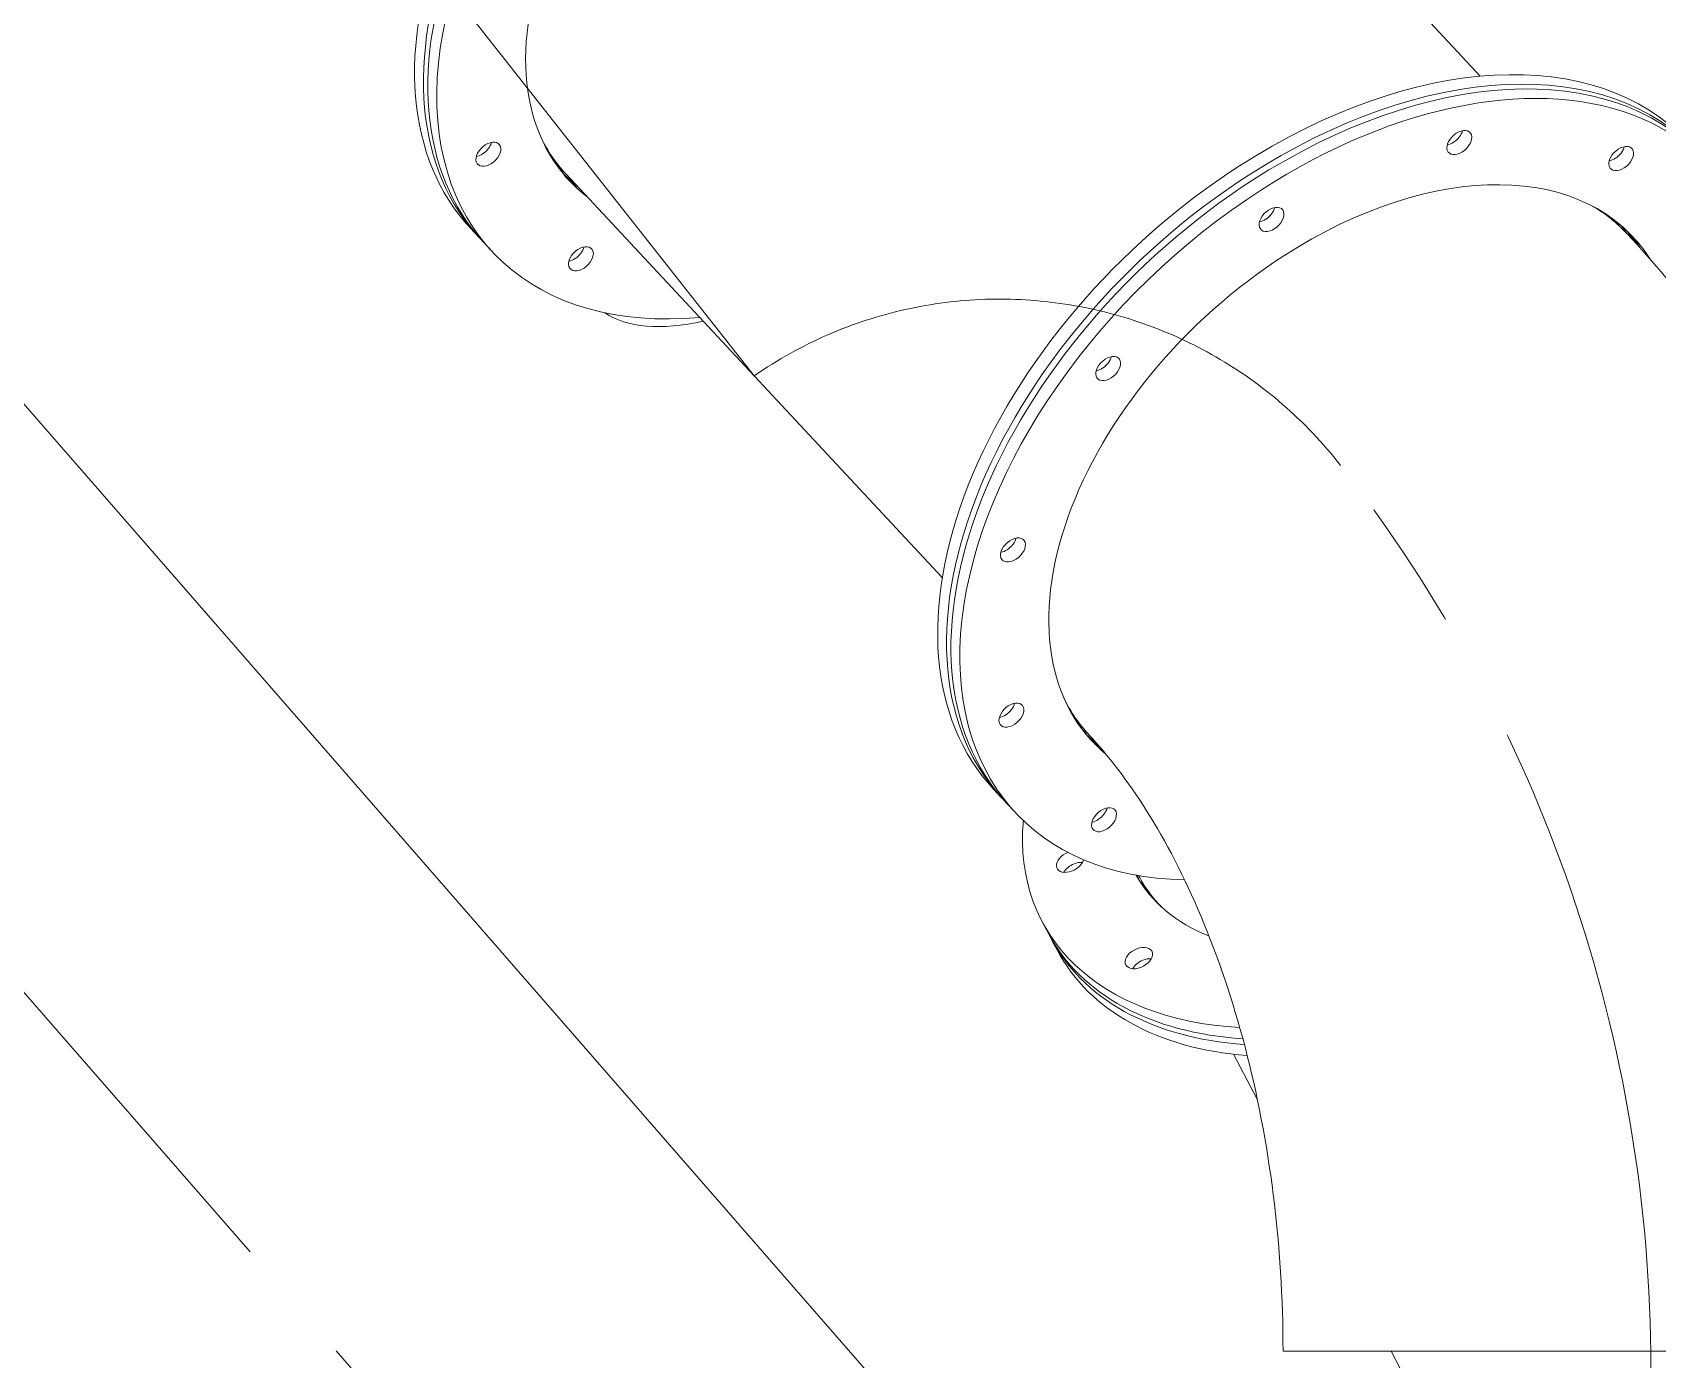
# Model space of a CAD drawing. Header units: inches. Extents: x -350577 to -266477, y -437959 to -377535.
# Drawn here: x -307202 to -306426, y -394050 to -393416 of the extents above; entities that cross this region are included whole.
import ezdxf

# ---------------------------------------------------------------- set-up
doc = ezdxf.new("R2010")
doc.units = ezdxf.units.IN
doc.header["$MEASUREMENT"] = 0
doc.linetypes.add('CENTER', pattern=[2, 1.25, -0.25, 0.25, -0.25])
doc.layers.add('CENTER       (itatec)', color=4, linetype='CENTER', lineweight=9)
doc.layers.add('ORGINAL (itatec)', color=3, linetype='Continuous', lineweight=9)

msp = doc.modelspace()

# ---------------------------------------------------------------- linework, layer by layer
at = {"layer": 'CENTER       (itatec)', "ltscale": 250}
for points in [[(-304979.7, -397738.8), (-304979.7, -396671.55, 0.173563), (-305126.84, -396260.45), (-307539.72, -393491.48, -0.071776), (-307615.04, -393374.87), (-308230.98, -392068.08), (-309404.04, -390275.3, -0.100144), (-309725.5, -389470), (-310519.64, -386675.45), (-310739.31, -385902.42, 0.252098), (-311567.89, -385049.25), (-313670.67, -384418.72)], [(-306429.31, -394816.5), (-306429.31, -394054.02, 0.167061), (-306577.41, -393623.14, 0.397737), (-306857.18, -393580.41), (-308163.28, -391922.05, -0.062572), (-308266.17, -391751.23), (-308870.04, -388197.96)]]:
    msp.add_lwpolyline(points, format="xyb", dxfattribs=at)
at = {"layer": 'ORGINAL (itatec)', "extrusion": (0, 1, 0)}
for p, q in [((-306510.67, -393437.36), (-306643.06, -393295.35)), ((-306604.81, -394283.53), (-307341.35, -393438.29)), ((-306767.41, -393676.71), (-306946.96, -393484.12)), ((-306992.71, -393509.81), (-306988.48, -393514.35)), ((-306986.37, -393516.62), (-306982.14, -393521.16)), ((-306743.08, -393777.59), (-306738.85, -393782.13)), ((-306736.74, -393784.4), (-306732.51, -393788.94)), ((-306719.69, -393841.13), (-306716.8, -393846.59)), ((-306715.35, -393849.32), (-306712.45, -393854.78)), ((-306617.09, -393925.71), (-306628.44, -393904.32)), ((-306253.81, -394046.02), (-306604.81, -394046.02)), ((-306549.02, -394054.02), (-306553.26, -394046.02))]:
    msp.add_line(p, q, dxfattribs=at)
at = {"layer": 'ORGINAL (itatec)'}
for centre, major_axis, ratio, start_param, end_param in [((-306827.04, -393355.36), (-165.67, -154.45), 0.631206, -1.848991, 0), ((-306822.81, -393359.9), (-165.67, -154.45), 0.631206, -1.848991, 0.007919), ((-306820.7, -393362.17), (-165.67, -154.45), 0.631206, -1.848991, 0), ((-306816.47, -393366.71), (-165.67, -154.45), 0.631206, -1.848991, 0.684343), ((-306577.41, -393623.14), (165.67, 154.45), 0.631206, 0, 1.292601), ((-306573.18, -393627.68), (165.67, 154.45), 0.631206, -0.01085, 1.292601), ((-306571.07, -393629.95), (165.67, 154.45), 0.631206, 0, 1.292601), ((-306566.83, -393634.49), (165.67, 154.45), 0.631206, -0.743826, 1.292601), ((-306524.9, -393464.49), (5.12, 4.77), 0.631206, -1.848991, -0.77843), ((-306988.29, -393470.07), (5.12, 4.77), 0.631206, -1.848991, -0.77843), ((-306524.9, -393464.49), (5.12, 4.77), 0.631206, -2.363162, -1.848991), ((-306447.65, -393472.13), (5.12, 4.77), 0.631206, -1.848991, -0.77843), ((-306988.29, -393470.07), (5.12, 4.77), 0.631206, -2.363162, -1.848991), ((-306447.65, -393472.13), (5.12, 4.77), 0.631206, -2.363162, -1.848991), ((-306803.43, -393401.54), (-142.76, -130.62), 0.385623, -0.583181, -0.576385), ((-306577.41, -393623.14), (-165.67, -154.45), 0.631206, -1.848991, 0), ((-306573.18, -393627.68), (-165.67, -154.45), 0.631206, -1.848991, 0.01085), ((-306571.07, -393629.95), (-165.67, -154.45), 0.631206, -1.848991, 0), ((-306566.83, -393634.49), (-165.67, -154.45), 0.631206, -1.848991, 0.580944), ((-306614.52, -393501.18), (5.12, 4.77), 0.631206, -1.848991, -0.77843), ((-306614.52, -393501.18), (5.12, 4.77), 0.631206, -2.363162, -1.848991), ((-306944.11, -393519.99), (5.12, 4.77), 0.631206, -2.363162, -1.848991), ((-306944.11, -393519.99), (5.12, 4.77), 0.631206, -1.848991, -0.77843), ((-306790.98, -393415.16), (-142.76, -130.62), 0.385623, 0.091762, 0.590526), ((-306692.49, -393572.38), (5.12, 4.77), 0.631206, -1.848991, -0.77843), ((-306692.49, -393572.38), (5.12, 4.77), 0.631206, -2.363162, -1.848991), ((-306737.93, -393659), (5.12, 4.77), 0.631206, -1.848991, -0.77843), ((-306737.93, -393659), (5.12, 4.77), 0.631206, -2.363162, -1.848991), ((-306738.66, -393737.84), (5.12, 4.77), 0.631206, -2.363162, -1.848991), ((-306738.66, -393737.84), (5.12, 4.77), 0.631206, -1.848991, -0.77843), ((-306694.48, -393787.77), (5.12, 4.77), 0.631206, -1.848991, -0.77843), ((-306694.48, -393787.77), (5.12, 4.77), 0.631206, -2.363162, -1.848991), ((-306703.54, -393817.8), (-6.18, -3.28), 0.635121, -2.37324, -1.748656), ((-306703.54, -393817.8), (-6.18, -3.28), 0.635121, -1.748656, -0.768353), ((-306548.76, -393750.45), (-126.77, -67.25), 0.635121, 0.014041, 0.493706), ((-306545.86, -393755.9), (-126.77, -67.25), 0.635121, -0.052224, -0.033907), ((-306544.41, -393758.63), (-126.77, -67.25), 0.635121, -0.083587, -0.050872), ((-306547.31, -393753.18), (-125.88, -66.78), 0.635121, 0, 0.190364), ((-306541.52, -393764.09), (-126.77, -67.25), 0.635121, -0.119295, -0.084852), ((-306543.03, -393761.25), (-125.88, -66.78), 0.635121, -0.050504, -0.015427), ((-306670.73, -393863.81), (-6.18, -3.28), 0.635121, -1.748656, -0.768353), ((-306670.73, -393863.81), (-6.18, -3.28), 0.635121, -2.37324, -1.748656)]:
    msp.add_ellipse(centre, major_axis=major_axis, ratio=ratio, start_param=start_param, end_param=end_param, dxfattribs=at)
at = {"layer": 'ORGINAL (itatec)', "extrusion": (0, 0, -1)}
for centre, major_axis, ratio, start_param, end_param in [((-306816.47, -393366.71), (-129.1, -120.36), 0.631206, -0.1065, 1.848991), ((-306520.67, -393469.03), (5.12, 4.77), 0.631206, -4.434194, 1.848991), ((-306984.06, -393474.61), (5.12, 4.77), 0.631206, -4.434194, 1.848991), ((-306818.59, -393364.44), (-128.37, -119.67), 0.631206, 0, 0.191192), ((-306443.42, -393476.67), (5.12, 4.77), 0.631206, -4.434194, 1.848991), ((-306825.15, -393357.38), (-128.37, -119.67), 0.631206, -0.042601, -0.007155), ((-306566.83, -393634.49), (129.1, 120.36), 0.631206, -1.292601, 0.11879), ((-306827.04, -393355.36), (-129.1, -120.36), 0.631206, -0.105885, -0.06908), ((-306822.81, -393359.9), (-129.1, -120.36), 0.631206, -0.105732, -0.040799), ((-306820.7, -393362.17), (-129.1, -120.36), 0.631206, -0.1065, -0.027851), ((-306610.29, -393505.72), (5.12, 4.77), 0.631206, -4.434194, 1.848991), ((-306568.95, -393632.22), (128.37, 119.67), 0.631206, -0.191192, 0), ((-306575.3, -393625.41), (128.37, 119.67), 0.631206, 0.005005, 0.042022), ((-306577.41, -393623.14), (129.1, 120.36), 0.631206, 0.069676, 0.106617), ((-306573.18, -393627.68), (129.1, 120.36), 0.631206, 0.041784, 0.108152), ((-306571.07, -393629.95), (129.1, 120.36), 0.631206, 0.027851, 0.110566), ((-306939.88, -393524.53), (5.12, 4.77), 0.631206, -4.434194, 1.848991), ((-306566.83, -393634.49), (-129.1, -120.36), 0.631206, -0.08348, 1.848991), ((-306688.26, -393576.92), (5.12, 4.77), 0.631206, -4.434194, 1.848991), ((-306733.7, -393663.54), (5.12, 4.77), 0.631206, -4.434194, 1.848991), ((-306568.95, -393632.22), (-128.37, -119.67), 0.631206, 0, 0.191192), ((-306734.43, -393742.38), (5.12, 4.77), 0.631206, -4.434194, 1.848991), ((-306575.3, -393625.41), (-128.37, -119.67), 0.631206, -0.042022, -0.005005), ((-306577.41, -393623.14), (-129.1, -120.36), 0.631206, -0.106617, -0.069676), ((-306573.18, -393627.68), (-129.1, -120.36), 0.631206, -0.10269, -0.041784), ((-306571.07, -393629.95), (-129.1, -120.36), 0.631206, -0.097899, -0.027851), ((-306690.25, -393792.31), (5.12, 4.77), 0.631206, -4.434194, 1.848991), ((-306548.76, -393750.45), (-170.94, -90.68), 0.635121, -0.806518, 0.392142), ((-306706.44, -393812.35), (-6.18, -3.28), 0.635121, -2.624681, 1.73963), ((-306545.86, -393755.9), (-170.94, -90.68), 0.635121, -0.797845, 0), ((-306544.41, -393758.63), (-170.94, -90.68), 0.635121, -0.793338, 0.012571), ((-306541.52, -393764.09), (-170.94, -90.68), 0.635121, -0.783985, 0), ((-306673.63, -393858.36), (-6.18, -3.28), 0.635121, -4.5345296954221, 1.748655611757486)]:
    msp.add_ellipse(centre, major_axis=major_axis, ratio=ratio, start_param=start_param, end_param=end_param, dxfattribs=at)
at = {"layer": 'ORGINAL (itatec)'}
for points in [[(-306253.81, -394046.02), (-306253.81, -394006.34), (-306256.28, -393966.66), (-306266.14, -393888.3), (-306273.53, -393849.62), (-306293.27, -393774.23), (-306305.6, -393737.53), (-306335.29, -393667.05), (-306352.65, -393633.26), (-306392.6, -393569.63), (-306415.2, -393539.77), (-306440.58, -393512.54)], [(-306604.81, -394046.02), (-306604.81, -394020.88), (-306606.39, -393995.74), (-306612.54, -393946.87), (-306617.11, -393923.15), (-306628.81, -393878.47), (-306635.93, -393857.52), (-306651.91, -393819.59), (-306660.76, -393802.62), (-306679.02, -393773.54), (-306688.42, -393761.44), (-306697.32, -393751.89)]]:
    msp.add_open_spline(points, degree=3, knots=[4.712389, 4.712389, 4.712389, 4.712389, 4.9058984, 4.9058984, 5.0994078, 5.0994078, 5.2929173, 5.2929173, 5.4864267, 5.4864267, 5.6799361, 5.6799361, 5.6799361, 5.6799361], dxfattribs=at)
msp.add_open_spline([(-306673.19, -393819.96), (-306673.36, -393819.65), (-306673.52, -393819.34), (-306673.68, -393819.03)], degree=3, dxfattribs=at)

doc.saveas('drawing.dxf')
